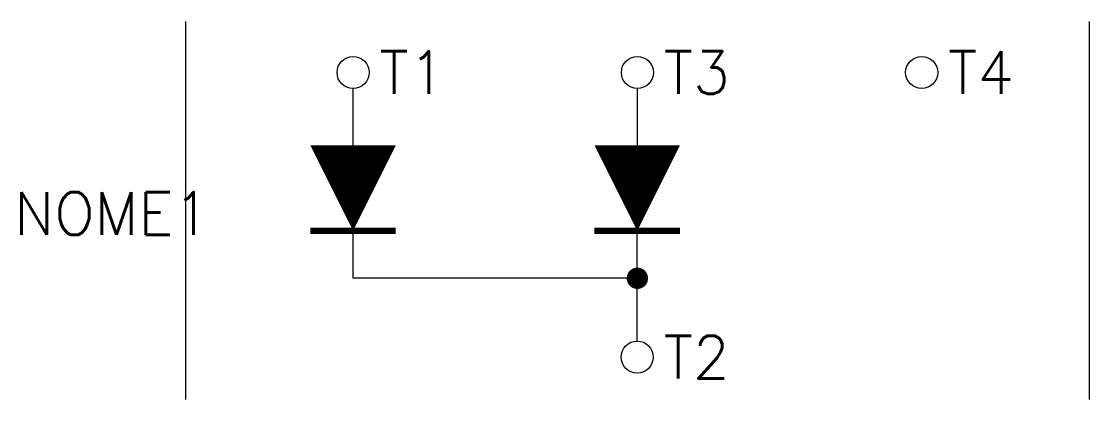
# Model space of a CAD drawing. Header units: millimetres. Extents: x 1315 to 1365, y 994.3 to 1012.
import ezdxf
from ezdxf.enums import TextEntityAlignment as Align

# ---------------------------------------------------------------- set-up
doc = ezdxf.new("R2010")
doc.units = ezdxf.units.MM
doc.styles.add('ROMANS', font='ROMANS', dxfattribs={"height": 0.2})

# ---------------------------------------------------------------- blocks, each defined once
blk = doc.blocks.new('CON2')
at = {"const_width": 0.5}
blk.add_lwpolyline([(-0.25, 0, 1), (0.25, 0, 1)], format="xyb", close=True, dxfattribs=at)

msp = doc.modelspace()

# ---------------------------------------------------------------- linework, layer by layer
at = {"color": 0}
for p, q in [((1322.737, 994.298), (1322.737, 1012.011)), ((1365.04, 994.298), (1365.04, 1012.011)), ((1330.58, 999.981), (1330.571, 1008.865)), ((1343.866, 997.041), (1343.875, 1008.865))]:
    msp.add_line(p, q, dxfattribs=at)
msp.add_line((1343.875, 999.981), (1330.58, 999.981))
at = {"color": 5}
for points in [[(1330.571, 1002.204, 0, 4, 0), (1330.571, 1006.204, 4, 4, 0)], [(1343.866, 1002.204, 0, 4, 0), (1343.866, 1006.204, 4, 4, 0)]]:
    msp.add_lwpolyline(points, format="xyseb", dxfattribs=at)
at = {"color": 5, "const_width": 0.3}
for points in [[(1328.571, 1002.204), (1332.571, 1002.204)], [(1341.866, 1002.204), (1345.866, 1002.204)]]:
    msp.add_lwpolyline(points, dxfattribs=at)
for centre in [(1330.571, 1009.615), (1343.875, 1009.615), (1357.18, 1009.615), (1343.866, 996.291)]:
    msp.add_circle(centre, 0.75)

# ---------------------------------------------------------------- block references
msp.add_blockref('CON2', (1343.875, 999.981))

# ---------------------------------------------------------------- texts
at = {"lineweight": -3, "style": 'ROMANS'}
for tag, p in [('T1', (1331.806, 1009.615)), ('T3', (1345.11, 1009.615)), ('T4', (1358.414, 1009.615)), ('NOME1', (1314.703, 1003.019)), ('T2', (1345.101, 996.291))]:
    msp.add_attdef(tag, text='', height=2, dxfattribs=at).set_placement(p, align=Align.MIDDLE_LEFT)

doc.saveas('drawing.dxf')
